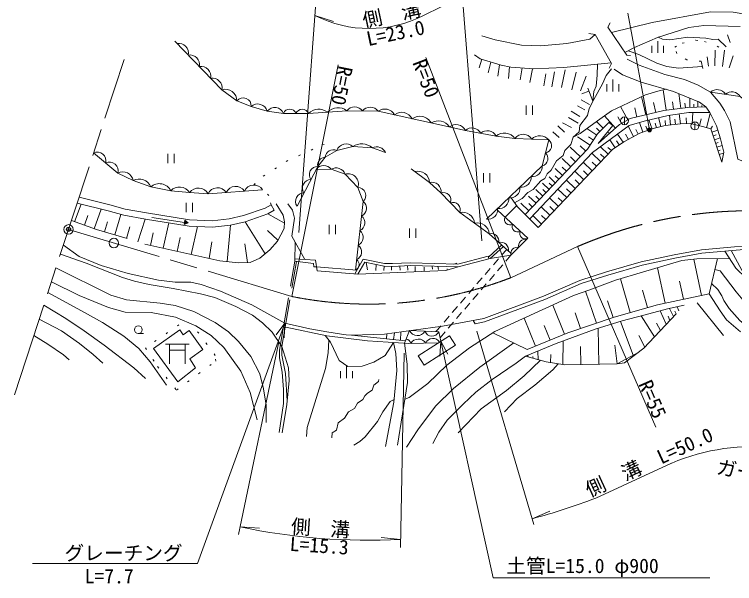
# Model space of a CAD drawing. Units: millimetres, scale not verified. Extents: x 40000 to 680000, y 20000 to 380000.
# Drawn here: x 359582 to 451048, y 247101 to 319414 of the extents above; entities that cross this region are included whole.
import ezdxf
from ezdxf.enums import TextEntityAlignment as Align

# ---------------------------------------------------------------- set-up
doc = ezdxf.new("R2010")
doc.units = ezdxf.units.MM
doc.header["$LTSCALE"] = 1000
doc.header["$PDMODE"] = 32
doc.header["$PDSIZE"] = 500
for name, pattern in [('CHAIN', [18.5, 12, -1.5, 3.5, -1.5]), ('DASHED', [7.5, 6, -1.5]), ('DOTTED', [1.75, 0.25, -1.5])]:
    doc.linetypes.add(name, pattern=pattern)
for name, color, linetype, lineweight in [('M-BGD', 7, 'Continuous', 13), ('M-BMK', 2, 'CHAIN', 13), ('M-BMK-SRVR', 3, 'Continuous', 13), ('M-STR-HTXT', 7, 'Continuous', 13)]:
    doc.layers.add(name, color=color, linetype=linetype, lineweight=lineweight)
doc.layers.add('M-OTRS', color=6, linetype='Continuous')
doc.styles.add('ＭＳ ゴシック', font='')
doc.styles.get('ＭＳ ゴシック').set_extended_font_data('MS Gothic')

msp = doc.modelspace()

# ---------------------------------------------------------------- hatches: boundary and pattern name
at = {"layer": 'M-BGD'}
msp.add_hatch(color=256, dxfattribs=at).paths.add_polyline_path([(381153, 292714), (381639, 292926), (381235, 293270)])
at = {"layer": 'M-STR-HTXT'}
msp.add_hatch(color=256, dxfattribs=at).paths.add_polyline_path([(440375, 304941, -1), (440088, 304531, -1)])

# ---------------------------------------------------------------- linework, layer by layer
at = {"layer": 'M-BGD'}
for p, q in [((450139, 316798), (450479, 315828)), ((441282, 314511), (441282, 316011)), ((448974, 316265), (449957, 315306)), ((440532, 314511), (440532, 315411)), ((442032, 314511), (442032, 315411)), ((448594, 314863), (448538, 312859)), ((449779, 314856), (449499, 312796)), ((447578, 314035), (447734, 312820)), ((450873, 314134), (450354, 312642)), ((418609, 312630), (418942, 313709)), ((419731, 311976), (420084, 313357)), ((420983, 311585), (421173, 313021)), ((446800, 313464), (446998, 312537)), ((422333, 311270), (422457, 312750)), ((423804, 311103), (424085, 312614)), ((425057, 310753), (425378, 312520)), ((427847, 310211), (428196, 312126)), ((429055, 310121), (429544, 312375)), ((430382, 309832), (430921, 312096)), ((426819, 310360), (427078, 311876)), ((431461, 309689), (432209, 311574)), ((435590, 309640), (435590, 311140)), ((434840, 309640), (434840, 310540)), ((436340, 309640), (436340, 310540)), ((431651, 309310), (432547, 309667)), ((432399, 310038), (433058, 308384)), ((442340, 307231), (441991, 309821)), ((444212, 307483), (443959, 309356)), ((431543, 308558), (432625, 307963)), ((439793, 306651), (439239, 308965)), ((443276, 307357), (443150, 308293)), ((445378, 307612), (445350, 308786)), ((446378, 307636), (446361, 308373)), ((424590, 307836), (424590, 306636)), ((425390, 307836), (425390, 306636)), ((431095, 307798), (432011, 307272)), ((437510, 306020), (436579, 307695)), ((438636, 306374), (438360, 307531)), ((441064, 306955), (440760, 308226)), ((444794, 307562), (444716, 308144)), ((445878, 307624), (445869, 307993)), ((446878, 307648), (446874, 307825)), ((430295, 307123), (431406, 306451)), ((435921, 304967), (434536, 306522)), ((442900, 305382), (442765, 306605)), ((444165, 305521), (444026, 306786)), ((445677, 305480), (445757, 306955)), ((447497, 305021), (447962, 306839)), ((429174, 305630), (430334, 305026)), ((429973, 306334), (431172, 305584)), ((434364, 304952), (433512, 305802)), ((436672, 305555), (436207, 306392)), ((437063, 306398), (437063, 305398)), ((439405, 304445), (438965, 305692)), ((440562, 304852), (440154, 306010)), ((441125, 305015), (440975, 305582)), ((441692, 305165), (441391, 306299)), ((442288, 305315), (442221, 305926)), ((443532, 305452), (443463, 306084)), ((444924, 305529), (444918, 306289)), ((446007, 305746), (446007, 304746)), ((446587, 305251), (446816, 306161)), ((428618, 305270), (429447, 304442)), ((433542, 304077), (432266, 304907)), ((433939, 304526), (433513, 304951)), ((438210, 303883), (437522, 305194)), ((438795, 304191), (438488, 304776)), ((439983, 304649), (439779, 305227)), ((448016, 304888), (448250, 305195)), ((448163, 304448), (448911, 304696)), ((427945, 304510), (428784, 303769)), ((432713, 302800), (431099, 303849)), ((433128, 303439), (432489, 303854)), ((434366, 303582), (434274, 303685)), ((435143, 304275), (435041, 304390)), ((436905, 303185), (436196, 304215)), ((437554, 303540), (437211, 304195)), ((448320, 303973), (448692, 304096)), ((448477, 303498), (449221, 303745)), ((433993, 303249), (433972, 303272)), ((435875, 302476), (435189, 303472)), ((436390, 302830), (436036, 303345)), ((448635, 303024), (448969, 303135)), ((448792, 302549), (449461, 302771)), ((431476, 301336), (430185, 302566)), ((432140, 302032), (431443, 302696)), ((434985, 301665), (434005, 302598)), ((435402, 302103), (434964, 302520)), ((448950, 302075), (449219, 302164)), ((379084, 301695), (379084, 300495)), ((379884, 301695), (379884, 300495)), ((430246, 300045), (429140, 301099)), ((430861, 300690), (430215, 301305)), ((434052, 300685), (432915, 301767)), ((434519, 301175), (434029, 301641)), ((449107, 301600), (449645, 301779)), ((429719, 299492), (429166, 300019)), ((432970, 299547), (431836, 300627)), ((433511, 300116), (432943, 300657)), ((419178, 299260), (419178, 298060)), ((419978, 299260), (419978, 298060)), ((429192, 298939), (428245, 299842)), ((431890, 298413), (430759, 299490)), ((432430, 298980), (431863, 299520)), ((428289, 297992), (427478, 298765)), ((428741, 298465), (428267, 298917)), ((430814, 297281), (429685, 298356)), ((431352, 297847), (430786, 298386)), ((427516, 297180), (426662, 297994)), ((427903, 297586), (427497, 297973)), ((426702, 296326), (425796, 297190)), ((427109, 296753), (426682, 297160)), ((429739, 296153), (428613, 297224)), ((430276, 296717), (429712, 297254)), ((381394, 295494), (381394, 294294)), ((382194, 295494), (382194, 294294)), ((425839, 295420), (424876, 296337)), ((426270, 295873), (425817, 296305)), ((428668, 295026), (427545, 296095)), ((429204, 295589), (428641, 296125)), ((367235, 293071), (368043, 295320)), ((369726, 292176), (370621, 294667)), ((424921, 294457), (423914, 295417)), ((425380, 294938), (424899, 295397)), ((427599, 293903), (426479, 294969)), ((428133, 294465), (427572, 294999)), ((368480, 292623), (368928, 293869)), ((372336, 291389), (373107, 294004)), ((381818, 293322), (376359, 294200)), ((381194, 292992), (377040, 293610)), ((393893, 292911), (391766, 294080)), ((426533, 292783), (425415, 293846)), ((427066, 293343), (426506, 293876)), ((371028, 291774), (371414, 293082)), ((375262, 290503), (376172, 293421)), ((381780, 292523), (376218, 293413)), ((378472, 289706), (379196, 292936)), ((381235, 293270), (381153, 292714)), ((381639, 292926), (381153, 292714)), ((381639, 292926), (381235, 293270)), ((391425, 288992), (388903, 293082)), ((373802, 290957), (374234, 292423)), ((382037, 288907), (382836, 292472)), ((386607, 288005), (387038, 292649)), ((393057, 290722), (391733, 291972)), ((399574, 292680), (399574, 291480)), ((400374, 292680), (400374, 291480)), ((409747, 292226), (409747, 291026)), ((410547, 292226), (410547, 291026)), ((376857, 290068), (377219, 291683)), ((380254, 289307), (380654, 291089)), ((384313, 288397), (384657, 290518)), ((389168, 287905), (388840, 290267)), ((422105, 289563), (421456, 288809)), ((419838, 288349), (419750, 288687)), ((421065, 288354), (420413, 287596)), ((422649, 288816), (421990, 288049)), ((446849, 283719), (445856, 288331)), ((397959, 287332), (403075, 286913)), ((404269, 287899), (404433, 286966)), ((405510, 287641), (405464, 286864)), ((406526, 287430), (406515, 286888)), ((407465, 287405), (407487, 286936)), ((408519, 287450), (408572, 286933)), ((409491, 287499), (409537, 286939)), ((410476, 286710), (410495, 287370)), ((411632, 286759), (411619, 287287)), ((412635, 287435), (412680, 287039)), ((413369, 287412), (413445, 287011)), ((415399, 287700), (415787, 287814)), ((421599, 287594), (420946, 286836)), ((442237, 282726), (441266, 287234)), ((414559, 286933), (414537, 287093)), ((420021, 287141), (419369, 286383)), ((420555, 286381), (419903, 285623)), ((418978, 285928), (418326, 285170)), ((437786, 281525), (436557, 285835)), ((444543, 283222), (444046, 285528)), ((417934, 284715), (417282, 283957)), ((419512, 285168), (418860, 284410)), ((418468, 283956), (417816, 283197)), ((433511, 280182), (432131, 284237)), ((440003, 282157), (439371, 284375)), ((416891, 283502), (416239, 282744)), ((417425, 282743), (416773, 281985)), ((435633, 280905), (434910, 283026)), ((446277, 282752), (449651, 278605)), ((415847, 282289), (415195, 281531)), ((429466, 278777), (427959, 282493)), ((442366, 280040), (441588, 281750)), ((443280, 281023), (442798, 282060)), ((443961, 281756), (443758, 282283)), ((414804, 281076), (414152, 280318)), ((416381, 281530), (415729, 280772)), ((425750, 277271), (424306, 280831)), ((431484, 279492), (430793, 281519)), ((440874, 278434), (439184, 281115)), ((442823, 280532), (442603, 281093)), ((443620, 281390), (443470, 281704)), ((415338, 280317), (414686, 279559)), ((438182, 276135), (436568, 280407)), ((441620, 279237), (441116, 280183)), ((407745, 278096), (407860, 278980)), ((408600, 278005), (408670, 279091)), ((413761, 279863), (413111, 279109)), ((414294, 279104), (413635, 278337)), ((427608, 278024), (426855, 279882)), ((433809, 274984), (433735, 279560)), ((375321, 278858), (375988, 278858)), ((402389, 278661), (409241, 277938)), ((406838, 278191), (406886, 278847)), ((439658, 277125), (438892, 278629)), ((378773, 277538), (381773, 277538)), ((379273, 277538), (379273, 275038)), ((381273, 277538), (381273, 275038)), ((429237, 274950), (429262, 277940)), ((431522, 274947), (431484, 277235)), ((436138, 275022), (435827, 277378)), ((379273, 276738), (381273, 276738)), ((426102, 275545), (426039, 276627)), ((424851, 275883), (424790, 276100)), ((425477, 275714), (425430, 275969)), ((427658, 275191), (427694, 276217)), ((401751, 273209), (401751, 274709)), ((401001, 273209), (401001, 274109)), ((402501, 273209), (402501, 274109))]:
    msp.add_line(p, q, dxfattribs=at)
at = {"layer": 'M-BGD', "linetype": 'DASHED'}
for p, q in [((421907, 293647), (423341, 295096)), ((419778, 288578), (421481, 290124)), ((420026, 288398), (421705, 289922)), ((393372, 277504), (395191, 288069)), ((393555, 277241), (395413, 288031))]:
    msp.add_line(p, q, dxfattribs=at)
at = {"layer": 'M-BGD'}
for points in [[(435407, 317114), (440581, 318372), (447992, 319721), (450871, 319686), (454354, 319126), (458433, 318496), (465405, 318028), (475334, 317974), (479372, 317434), (483332, 316473), (489962, 314091), (494567, 311802), (498712, 308442), (504766, 299132), (511101, 288301)], [(435232, 318339), (434957, 317778), (437361, 314232), (437827, 314179)], [(437120, 314587), (438353, 315229), (441257, 316471), (445227, 317733), (447142, 318023), (451767, 317891)], [(418952, 316677), (420643, 316183), (423968, 315501), (426424, 315428), (429752, 315701), (432663, 316263), (433336, 316855)], [(432544, 316981), (433336, 316855), (435434, 313174), (435131, 312585)], [(441358, 316503), (441871, 316275), (442811, 316193), (445095, 316506), (447380, 316374), (448274, 316234), (448974, 316265)], [(379941, 316021), (385933, 309841), (387847, 308423), (389638, 307704), (391699, 307107), (393764, 306837), (396917, 306806), (401791, 307174), (405776, 307116), (416859, 304673), (420753, 303952), (423155, 303661), (427436, 303479), (426604, 300180), (419542, 293396)], [(437530, 314800), (438884, 314334), (441183, 313203), (442455, 312794), (443939, 312585), (446945, 312788)], [(418030, 314291), (418752, 313768), (421416, 312947), (422609, 312722), (425562, 312507), (429381, 312655), (435388, 313254)], [(433058, 308384), (433186, 309609), (433466, 310279), (433607, 311715), (433654, 313081)], [(437412, 313723), (438939, 312966), (442194, 311768), (444673, 311137), (446426, 310434), (447999, 309548), (449153, 308147), (449783, 307191), (450471, 305763), (451459, 301017), (464713, 295644), (474548, 293122), (473228, 295281), (472815, 295966), (472315, 297763), (472198, 299119), (472359, 300391), (472118, 301802), (471739, 303061), (471228, 304266)], [(435765, 312472), (436800, 311733), (439188, 310790), (443274, 309636), (446606, 308273), (447378, 307660), (447911, 306943), (448731, 305248), (449264, 303615), (449667, 301892), (449422, 300651), (448016, 304888), (446957, 305159), (445463, 305534), (444179, 305523), (442230, 305308), (440711, 304905), (439024, 304311), (436992, 303245), (435531, 302238), (426119, 292348), (423462, 294977), (422685, 296100)], [(423109, 295486), (424082, 296019), (424796, 296776), (425455, 297180), (426460, 298287), (426942, 298562), (427250, 299148), (427763, 299627), (428449, 300798), (429286, 301493), (429509, 302106), (430240, 302882), (430561, 303815), (431319, 304496), (431414, 305298), (432347, 306570), (432562, 307478), (433185, 308615), (434264, 310583), (434748, 311652), (435408, 312495)], [(447999, 309548), (451756, 308992), (455650, 305857), (465005, 297353), (464713, 295644)], [(424468, 293981), (432373, 302277), (433637, 304223), (435070, 305660), (435598, 305306), (433720, 303007), (436428, 305419), (437777, 306169), (442054, 307193), (445120, 307606), (447378, 307660)], [(425023, 293432), (432999, 301856), (437673, 305305), (439560, 305871), (442600, 306581), (445218, 306958), (447911, 306943)], [(395476, 295046), (398107, 300112), (399050, 301261), (400516, 302138), (402544, 302619), (405045, 302479), (406715, 301875)], [(369636, 301831), (372736, 299253), (374667, 298301), (376909, 297488), (379439, 297012), (381825, 296775), (384177, 296617), (391099, 297137)], [(397905, 299723), (399808, 299740), (401587, 299123), (403185, 297419), (403874, 295643), (402894, 286927)], [(422627, 289094), (419897, 291546), (416137, 294228), (413744, 296725), (412283, 298048), (409955, 299809)], [(367549, 295445), (371507, 294442), (373474, 293904), (376218, 293413)], [(367798, 296207), (371711, 295216), (373650, 294685), (376359, 294200)], [(376140, 290229), (385677, 288091), (388038, 287872), (389535, 287916), (390771, 288433), (392042, 289522), (392997, 290609), (393858, 292235), (393901, 293079), (393727, 293892), (392840, 295354)], [(381780, 292523), (384738, 292381), (387009, 292643), (388903, 293082), (391766, 294080), (392573, 294540), (392177, 295235), (391433, 294812), (388680, 293852), (386873, 293432), (384711, 293183), (381818, 293322)], [(394305, 295330), (394890, 294528), (395149, 293506), (394807, 291226), (396449, 288270)], [(403184, 286402), (404073, 287940), (406526, 287430), (407590, 287402), (409883, 287519), (415927, 287334), (420026, 288398), (422649, 288816), (424797, 290981), (420961, 294520)], [(366822, 293220), (370000, 292077), (373891, 290931)], [(365806, 290112), (367807, 288642), (370622, 287505), (374017, 286518), (377873, 285655), (380015, 285379), (381990, 285388), (383319, 285113), (385753, 284261), (389742, 282509), (393946, 280205), (397106, 279474), (399265, 279098)], [(395251, 290426), (395189, 288056), (397571, 287785), (397626, 287338), (397959, 287332)], [(401725, 278716), (402389, 278661), (406581, 278806), (413946, 279810), (419183, 280785), (426796, 283606), (431412, 285628), (434800, 286703), (439203, 287974), (443383, 288884), (446846, 289524), (451036, 289900)], [(417861, 280539), (418089, 280124), (419303, 280350), (426965, 283188), (431571, 285207), (434931, 286273), (439313, 287537), (443471, 288443), (446907, 289077), (452235, 289556), (455969, 289435), (458659, 288880), (462264, 287959), (464826, 286940)], [(449792, 289337), (451201, 287180), (452538, 285906)], [(450605, 289410), (452538, 285906), (453488, 284829), (455076, 282571), (457197, 280086)], [(365434, 288973), (368698, 287804), (373291, 285982), (374841, 285515), (376705, 285112), (379739, 284573), (383211, 283932), (385057, 283459), (387686, 282317), (389817, 281193), (391107, 280245), (392305, 279036), (393555, 277241), (394405, 274518), (394459, 272911), (394161, 269855), (393569, 266245)], [(395197, 288360), (397834, 288171), (398035, 286824)], [(402798, 286434), (403897, 288334), (406567, 287779), (407585, 287752), (409879, 287869), (415888, 287685), (419750, 288687)], [(409167, 270526), (409737, 270734), (412100, 272528), (414513, 274861), (417365, 277050), (420601, 279146), (430608, 283698), (432657, 284424), (435937, 285647), (438196, 286331), (444362, 288144), (446244, 288379), (450394, 288416)], [(420340, 278977), (424701, 276845), (429889, 278949), (435741, 280942), (441257, 282515), (447827, 283929), (448887, 288403)], [(364864, 287230), (371846, 283730), (373805, 283138), (378082, 282732), (379999, 282428), (382370, 281684), (385092, 280272), (386765, 279091), (388060, 277864), (389627, 275956), (390756, 273746), (391228, 271836), (391540, 269782), (391577, 267586)], [(398035, 286824), (403184, 286402), (414359, 286875), (415927, 287334)], [(448557, 287012), (449234, 286842), (451239, 284158), (452946, 282128), (454372, 280959)], [(364278, 285436), (367788, 283703), (371548, 282189), (373664, 281593), (376935, 281554), (380025, 280930), (382634, 279869), (384571, 278620), (386164, 277101), (388336, 274073), (389530, 271398), (390417, 267890)], [(448134, 285225), (448920, 284467), (449407, 283655), (449677, 283058), (450378, 282050), (451728, 280508), (452991, 279473)], [(363834, 284077), (368108, 281772), (370778, 280254), (373481, 278557), (375399, 276952), (376817, 275277), (378889, 272306)], [(447827, 283929), (449201, 281768), (450013, 280618), (451815, 279095)], [(363307, 282466), (366133, 280771), (368440, 279206), (370983, 277385), (374749, 274519), (376232, 273163)], [(444641, 282488), (442520, 281996), (439512, 281203), (436786, 280472), (433346, 279444), (428369, 277611), (424500, 275977), (427102, 275276), (429474, 274913), (436149, 275023), (438955, 276559)], [(362728, 280692), (365568, 279199), (367845, 277600), (369573, 276186), (370815, 275106)], [(394048, 279679), (399266, 278589), (404431, 277923), (409659, 277608), (413410, 277676)], [(409124, 277641), (409751, 279238), (413478, 279095), (413729, 277881)], [(362052, 278625), (363842, 277521), (365824, 276180), (366552, 275510)], [(399057, 278633), (399718, 277763), (400824, 275429), (401926, 274703), (403732, 274740), (405234, 275231), (406657, 276063), (407715, 277725)], [(399532, 278008), (399428, 276415), (399086, 274420), (396748, 266913), (396690, 265792)], [(407715, 277725), (408038, 276327), (408163, 274192), (407783, 270162), (406733, 264503)], [(409124, 277641), (409473, 274964), (409504, 272652), (408237, 264669)], [(409374, 264443), (410833, 266632), (413075, 269661), (415329, 271905), (418702, 274601), (423000, 277676)], [(412733, 264900), (413469, 266320), (414556, 267845), (416592, 269880), (418195, 271408), (420276, 273041), (423290, 275087), (424500, 275977)], [(415938, 266271), (418880, 269306), (422065, 271619), (424321, 273487), (426391, 275468)], [(421809, 268933), (423430, 270600), (425693, 272293), (427985, 274248), (428654, 275039)], [(405867, 273016), (405834, 272777), (405228, 272317), (405017, 271673), (404425, 271284), (404076, 270976), (403822, 270511), (403160, 270027), (402775, 269337), (402012, 268930), (401514, 268100), (400701, 267527), (400485, 266581), (399921, 266243), (399912, 265623)], [(407812, 270472), (407293, 270247), (406390, 268937), (405694, 267683), (404131, 265759), (403459, 265157), (402675, 264705)]]:
    msp.add_lwpolyline(points, dxfattribs=at)
at = {"layer": 'M-BGD', "linetype": 'DOTTED'}
for points in [[(446800, 313464), (444964, 313633), (443694, 314446), (443455, 315245), (444389, 315753), (446112, 316137), (447223, 315971), (448842, 315379), (449779, 314856)], [(389992, 297740), (391175, 298846), (394087, 300733), (398672, 302826), (399760, 303042)], [(392177, 295235), (391896, 296420), (391099, 297137)], [(380484, 279977), (376237, 277052), (377748, 274683), (380165, 271675), (385163, 275380), (385092, 276090), (382127, 280075)]]:
    msp.add_lwpolyline(points, dxfattribs=at)
at = {"layer": 'M-BGD', "linetype": 'DASHED'}
for points in [[(430561, 303815), (431420, 304299), (433628, 305885), (435421, 307143), (439741, 309204), (441579, 309735), (442353, 309896)], [(451036, 289900), (454259, 289974), (457699, 289597), (463078, 288029), (464977, 287147)], [(436149, 275023), (437051, 275127), (439539, 276998), (444641, 282488)], [(399265, 279098), (401129, 278773), (401725, 278716)], [(393372, 277504), (393239, 276730), (393239, 275790), (393593, 273978), (393763, 271753), (393759, 269977), (393188, 266318)], [(393555, 277241), (393531, 276117), (394021, 273786), (394205, 270303)]]:
    msp.add_lwpolyline(points, dxfattribs=at)
at = {"layer": 'M-BGD'}
for points in [[(380578, 279349), (377261, 276959), (380342, 272739), (382564, 274503), (381872, 275647), (383532, 276853), (381782, 279263), (381033, 278721)], [(410882, 276052), (414828, 278587), (415587, 277406), (411638, 274869)]]:
    msp.add_lwpolyline(points, close=True, dxfattribs=at)
for centre in [(437063, 305898), (446007, 305246), (375321, 279358)]:
    msp.add_circle(centre, 500, dxfattribs=at)
for centre, radius, start, end in [((380435, 314492), 1246, 348.84911, 99.37848), ((381860, 313022), 1246, 348.84911, 99.37848), ((383285, 311552), 1246, 348.84911, 99.37848), ((384711, 310082), 1246, 348.84911, 99.37848), ((386355, 308410), 1492, 0.52629, 106.44837), ((448821, 308619), 1241, 31.64419, 131.5355), ((450700, 308341), 1241, 31.64419, 131.5355), ((388644, 307818), 1001, 353.43041, 142.77795), ((390490, 306788), 1250, 14.79083, 132.92746), ((392658, 306413), 1184, 20.99139, 144.09978), ((394549, 306555), 835, 18.63239, 160.24263), ((396126, 306540), 835, 18.63239, 160.24263), ((398238, 305545), 1826, 52.3071, 136.31418), ((400675, 305729), 1826, 52.3071, 136.31418), ((402777, 306432), 1233, 35.28072, 143.0492), ((404769, 306403), 1233, 35.28072, 143.0492), ((406612, 305970), 1419, 29.0236, 126.12217), ((408770, 305510), 1470, 26.53759, 128.60817), ((411055, 304754), 1714, 30.6445, 124.50127), ((413429, 304264), 1633, 31.71143, 123.43432), ((415651, 304046), 1361, 27.44831, 127.69745), ((417695, 303749), 1246, 26.89371, 132.13052), ((419645, 303409), 1234, 26.13612, 132.88812), ((421814, 302657), 1675, 36.82513, 129.32926), ((424195, 302900), 1288, 31.3407, 143.81038), ((426326, 302569), 1436, 39.34178, 135.80927), ((401686, 301720), 1242, 46.31348, 160.36972), ((403699, 300855), 2109, 50.35876, 123.23152), ((426880, 302742), 923, 278.71391, 52.96227), ((370089, 300799), 1126, 346.77688, 113.73298), ((400092, 301182), 1045, 66.11686, 175.66088), ((405579, 301343), 1255, 25.10251, 115.19542), ((399079, 300276), 986, 91.68637, 189.5441), ((426399, 301109), 951, 282.42929, 49.24689), ((371639, 299510), 1126, 346.77688, 113.73298), ((398116, 299035), 1077, 90.49147, 214.61448), ((398862, 299057), 1166, 35.82906, 145.16817), ((425388, 300032), 1225, 260.75959, 6.93816), ((373357, 298078), 1329, 9.62657, 117.88768), ((400436, 298677), 1234, 21.13877, 120.58216), ((401964, 297875), 1303, 339.50832, 106.83796), ((410812, 298032), 1471, 0.63723, 105.15819), ((375443, 296941), 1565, 20.43665, 119.71402), ((397239, 297346), 1077, 90.49147, 214.61448), ((423976, 298675), 1225, 260.75959, 6.93816), ((377997, 296306), 1606, 26.05168, 132.62351), ((380541, 295978), 1511, 31.82536, 136.85541), ((382951, 295956), 1393, 28.36834, 143.95308), ((385377, 296077), 1317, 32.79982, 155.78733), ((387685, 296251), 1317, 32.79982, 155.78733), ((389992, 296424), 1317, 32.79982, 155.78733), ((403203, 296405), 1015, 311.39029, 91.01561), ((412608, 296939), 1156, 349.35311, 106.32776), ((422563, 297318), 1225, 260.75959, 6.93816), ((396362, 295658), 1077, 90.49147, 214.61448), ((414080, 295850), 938, 336.55842, 111.00242), ((403217, 294782), 1083, 294.48288, 52.69164), ((415276, 294601), 938, 336.55842, 111.00242), ((421151, 295962), 1225, 260.75959, 6.93816), ((419739, 294605), 1225, 260.75959, 6.93816), ((403010, 292935), 1083, 294.48288, 52.69164), ((416504, 292755), 1519, 4.9927, 104.00175), ((422512, 293336), 680, 152.80342, 301.81862), ((418384, 291413), 1519, 4.9927, 104.00175), ((423475, 292448), 680, 152.80342, 301.81862), ((402802, 291087), 1083, 294.48288, 52.69164), ((424438, 291559), 680, 152.80342, 301.81862), ((420124, 290564), 1007, 353.1315, 103.02144), ((402594, 289240), 1083, 294.48288, 52.69164), ((421351, 289463), 1007, 353.1315, 103.02144), ((424442, 290023), 823, 76.14847, 194.33065), ((423447, 289020), 823, 76.14847, 194.33065), ((402582, 287633), 774, 294.26033, 53.43788), ((410760, 279736), 1125, 206.23985, 329.34995), ((412617, 279484), 945, 199.95153, 335.63827), ((409314, 277506), 628, 9.85919, 89.67954), ((410891, 277076), 1098, 31.33785, 150.71766), ((412747, 277251), 1001, 32.68868, 156.63442)]:
    msp.add_arc(centre, radius, start, end, dxfattribs=at)
at = {"layer": 'M-BMK'}
for p, q in [((359582, 271066), (373506, 313674)), ((366457, 292104), (394796, 283581)), ((422613, 285959), (431114, 289921))]:
    msp.add_line(p, q, dxfattribs=at)
for centre, radius, start, end in [((453008, 239467), 55000, 65.88663, 113.45748), ((404615, 332607), 50000, 258.67492, 291.09792)]:
    msp.add_arc(centre, radius, start, end, dxfattribs=at)
at = {"layer": 'M-BMK-SRVR'}
for centre in [(366457, 292104), (372223, 290370)]:
    msp.add_circle(centre, 600, dxfattribs=at)
at = {"layer": 'M-OTRS'}
msp.add_point((366457, 292104), dxfattribs=at)
msp.add_point((366457, 292104), dxfattribs=at)
at = {"layer": 'M-STR-HTXT'}
for p, q in [((418926, 290639), (416388, 322792)), ((411541, 319264), (416473, 321717)), ((395686, 291727), (397839, 320353)), ((397757, 319267), (400092, 318509)), ((440231, 304736), (437470, 319578)), ((422613, 285959), (411814, 313948)), ((394796, 283581), (400688, 312996)), ((431114, 289921), (441066, 266988)), ((393946, 280205), (382815, 249637)), ((393946, 280205), (392823, 278698)), ((393946, 280205), (393838, 278329)), ((418293, 279188), (425556, 254622)), ((393153, 277819), (388048, 253319)), ((413729, 277881), (413593, 276007)), ((413729, 277881), (420403, 247844)), ((413729, 277881), (414647, 276241)), ((409071, 276357), (408598, 251705)), ((433412, 257970), (443056, 262401)), ((425344, 255339), (427602, 256304)), ((388252, 254298), (390702, 254142)), ((408617, 252707), (406173, 252941)), ((382815, 249637), (361875, 249637)), ((420403, 247844), (447923, 247844))]:
    msp.add_line(p, q, dxfattribs=at)
msp.add_circle((440231, 304736), 250, dxfattribs=at)
for centre, radius, start, end in [((404652, 332883), 15262, 243.14457, 296.83424), ((453008, 239467), 25000, 81.82857, 113.45748), ((404615, 332607), 80000, 285.01741, 291.09792), ((404615, 332607), 80000, 258.19756, 272.86754)]:
    msp.add_arc(centre, radius, start, end, dxfattribs=at)

# ---------------------------------------------------------------- texts
at = {"layer": 'M-STR-HTXT', "style": 'ＭＳ ゴシック'}
for s, rotation, p in [('側\u3000溝', 11.941, (407796, 317948)), ('側\u3000溝\u3000L=50.0', 24.676, (440810, 261198)), ('ガードレール', 348.871, (455906, 259099)), ('側\u3000溝', 356.286, (398374, 252695))]:
    msp.add_text(s, height=1833, rotation=rotation, dxfattribs=at).set_placement(p, align=Align.BOTTOM_CENTER)
for s, rotation, p in [('L=23.0', 11.941, (407796, 317948)), ('L=15.3', 356.286, (398358, 252852))]:
    msp.add_text(s, height=1833, rotation=rotation, dxfattribs=at).set_placement(p, align=Align.TOP_CENTER)
msp.add_text('R=50', height=1833, rotation=291.098, dxfattribs=at).set_placement((411814, 313948), align=Align.TOP_LEFT)
for s, rotation, p in [('R=50', 258.675, (400240, 313086)), ('R=55', 293.457, (438292, 272232))]:
    msp.add_text(s, height=1833, rotation=rotation, dxfattribs=at).set_placement(p, align=Align.BOTTOM_LEFT)
msp.add_text('グレーチング', height=1833, dxfattribs=at).set_placement((380945, 249522), align=Align.BOTTOM_RIGHT)
msp.add_text('土管L=15.0 φ900', height=1833, dxfattribs=at).set_placement((422051, 247894), align=Align.BOTTOM_LEFT)
msp.add_text('L=7.7', height=1833, dxfattribs=at).set_placement((374740, 248964), align=Align.TOP_RIGHT)

doc.saveas('drawing.dxf')
